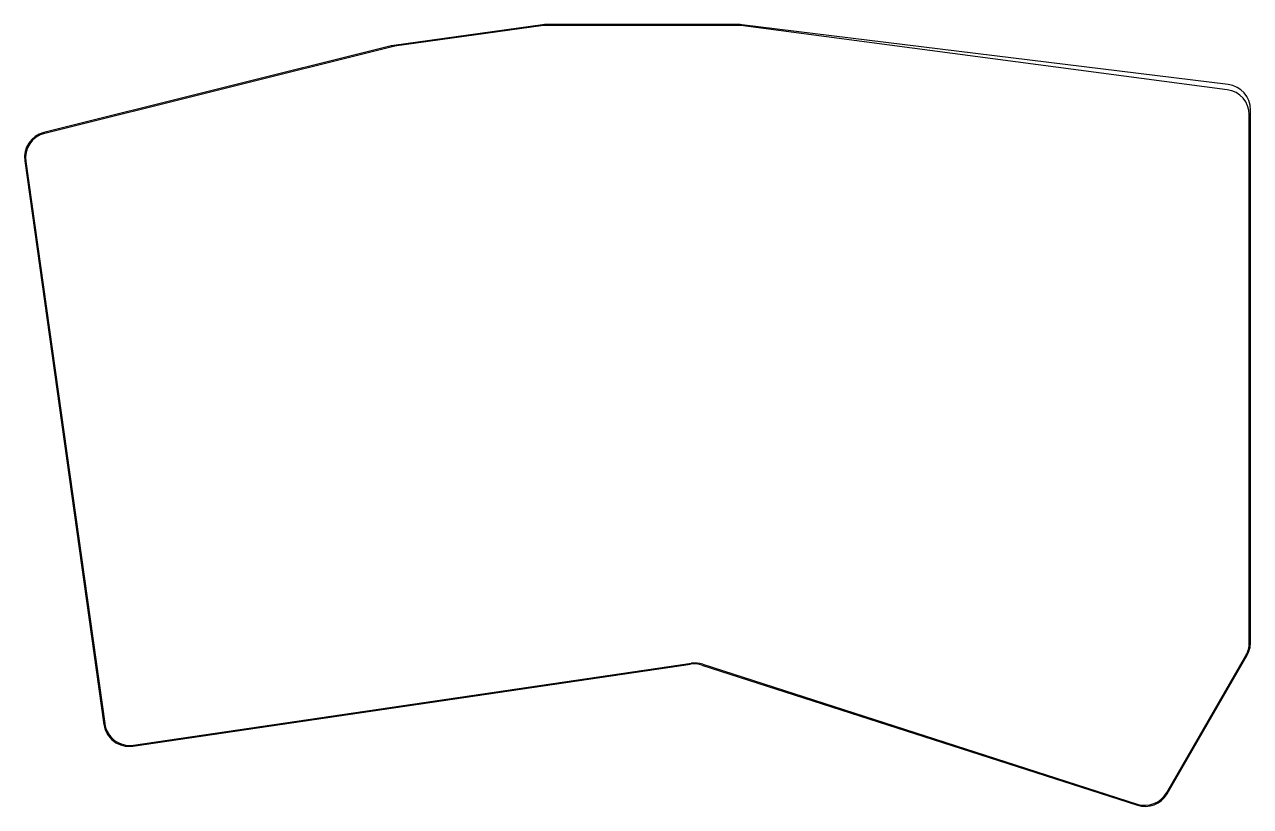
# Model space of a CAD drawing. Header units: millimetres. Extents: x 68 to 213, y -167 to -74.
import ezdxf

# ---------------------------------------------------------------- set-up
doc = ezdxf.new("R2010")
doc.units = ezdxf.units.MM

msp = doc.modelspace()

# ---------------------------------------------------------------- linework, layer by layer
for p, q in [((129.45, -74.17), (111.82, -76.62)), ((129.55, -74.27), (111.91, -76.72)), ((152.67, -74.15), (129.86, -74.15)), ((152.56, -74.25), (129.96, -74.25)), ((210.59, -81.88), (152.95, -74.27)), ((210.7, -81.27), (153.04, -74.17)), ((111.5, -76.69), (70.32, -86.96)), ((111.6, -76.78), (70.43, -87.05)), ((213.34, -147.39), (213.34, -84.24)), ((213.2, -147.42), (213.2, -84.86)), ((68.07, -90.29), (77.46, -157.11)), ((68.18, -90.37), (77.55, -157)), ((203.41, -165.18), (212.8, -148.92)), ((203.45, -165.32), (212.94, -148.89)), ((80.87, -159.66), (146.97, -149.95)), ((80.95, -159.55), (147.07, -149.85)), ((148.32, -150.06), (199.93, -166.67)), ((148.42, -149.96), (199.89, -166.54))]:
    msp.add_line(p, q)
for centre, start, end in [((129.86, -77.15), 90, 97.9072), ((129.96, -77.25), 90, 97.9072), ((152.56, -77.25), 82.4786, 90), ((152.67, -77.15), 82.9833, 90), ((112.23, -79.6), 97.9072, 104.0078), ((112.33, -79.7), 97.9072, 103.9935), ((210.34, -84.24), 0, 82.9833), ((210.2, -84.86), 0, 82.4786), ((71.04, -89.87), 104.0078, 188), ((71.15, -89.96), 103.9935, 188), ((210.2, -147.42), 330, 0), ((210.34, -147.39), 330, 0), ((147.4, -152.92), 72.1564, 98.3611), ((147.5, -152.82), 72.1494, 98.3489), ((80.43, -156.69), 188, 278.3611), ((80.52, -156.58), 188, 278.3489), ((200.81, -163.68), 252.1494, 330), ((200.85, -163.82), 252.1564, 330)]:
    msp.add_arc(centre, 3, start, end)

doc.saveas('drawing.dxf')
